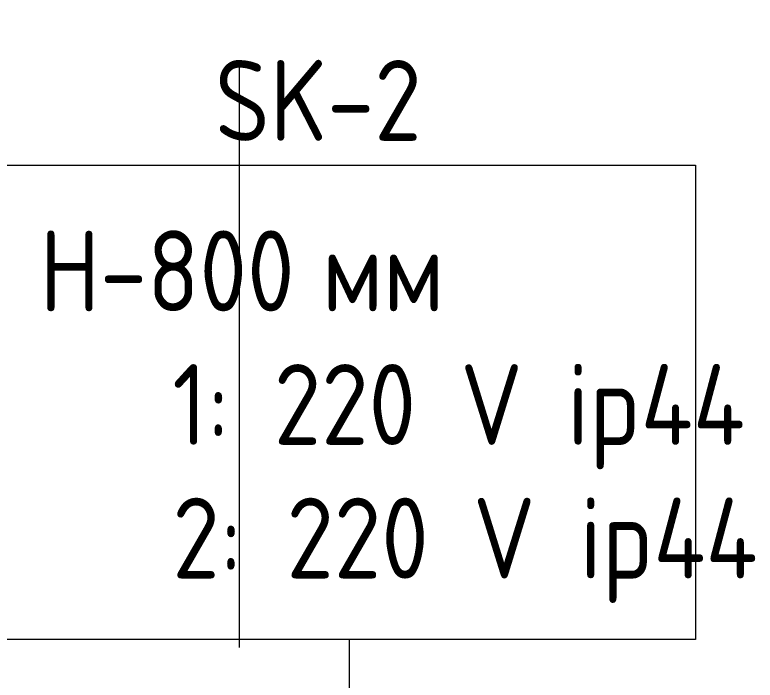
# Model space of a CAD drawing. Header units: millimetres. Extents: x -2911 to 185427, y -8553 to 29000.
# Drawn here: x 28999 to 31014, y 7966 to 9778 of the extents above; entities that cross this region are included whole.
import ezdxf

# ---------------------------------------------------------------- set-up
doc = ezdxf.new("R2010")
doc.units = ezdxf.units.MM
doc.linetypes.add('Осевая', pattern=[3175, 635, -476.25, 1587.5, -476.25])
doc.layers.add('E-ELEC-FIXT-IDEN', color=7, linetype='Continuous', lineweight=9)
doc.layers.add('Оси-2', color=7, linetype='Осевая', lineweight=9)
doc.styles.add('GOST Common', font='GOST_Common.ttf', dxfattribs={"width": 0.9, "height": 220})

msp = doc.modelspace()

# ---------------------------------------------------------------- linework, layer by layer
at = {"layer": 'E-ELEC-FIXT-IDEN'}
msp.add_line((29909.3, 7070), (29909.3, 8077), dxfattribs=at)
at = {"layer": 'E-ELEC-FIXT-IDEN', "flags": 128}
msp.add_lwpolyline([(28966.9, 9368), (30851.7, 9368), (30851.7, 8077), (28966.9, 8077)], close=True, dxfattribs=at)
at = {"layer": 'Оси-2'}
msp.add_line((29610, 593.7), (29610, 24898.1), dxfattribs=at)

# ---------------------------------------------------------------- texts
at = {"layer": 'E-ELEC-FIXT-IDEN', "char_height": 220, "attachment_point": 1, "style": 'GOST Common'}
for s, insert, width in [('SK-2', (29543.4, 9654.4), 707.088), ('H-800 ', (29066.9, 9190.4), 930.759), ('мм', (29834.9, 9190.4), 375.19), ('   1: 220 V ip44', (29066.9, 8826.6), 1984.177), ('   2: 220 V ip44', (29066.9, 8462.8), 2034.683)]:
    msp.add_mtext(s, dxfattribs=dict(at, insert=insert, width=width))

doc.saveas('drawing.dxf')
